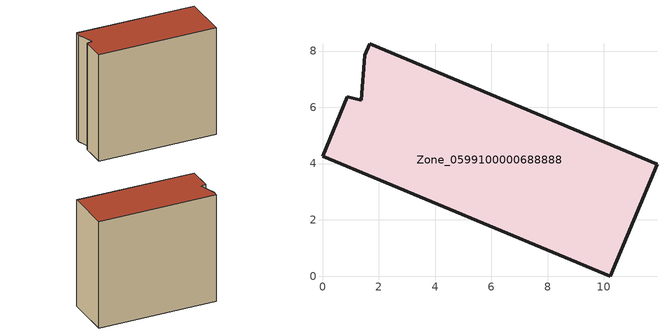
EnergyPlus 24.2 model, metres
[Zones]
Zone_0599100000688888
 floor ground (C_G): 10.22,0 0,4.27 0.88,6.37 1.38,6.26 1.5,7.85 1.67,8.26 11.89,3.98 z0
 wall outside (C_F): 1.67,8.26 1.5,7.85 1.38,6.26 0.88,6.37 0,4.27 10.22,0 11.89,3.98 1.67,8.26 z0:10.22
 roof outside (C_R): 1.38,6.26 0.88,6.37 0,4.27 10.22,0 11.89,3.98 1.67,8.26 1.5,7.85 z10.22
[BUILDING]
Pand.0599100000688888: North Axis=0; Terrain=City; Loads Convergence Tolerance Value=0.04; Temperature Convergence Tolerance Value=0.4; Solar Distribution=FullExterior; Maximum Number of Warmup Days=25; Minimum Number of Warmup Days=1
[Site:Location]
Rotterdam.The.Hague.AP_ZH_NLD Design_Conditions: Latitude=51.96; Longitude=4.45; Time Zone=1; Elevation=-4.5
[SITE:GROUNDTEMPERATURE:BUILDINGSURFACE]
18, 18, 18, 18, 18, 18, 18, 18, 18, 18, 18, 18
[MATERIAL] Thermal Absorptance=0.9; Solar Absorptance=0.7; Visible Absorptance=0.7
Name | Roughness | Thickness | Conductivity | Density | Specific Heat
G.TI.1946 | MediumSmooth | 0.15 | 1 | 540 | 1210
F.TI.1946 | Rough | 0.3 | 0.857143 | 1920 | 840
R.TI.1946 | MediumRough | 0.2 | 0.1 | 1500 | 1000
[CONSTRUCTION]
C_G: G.TI.1946
C_F: F.TI.1946
C_R: R.TI.1946
[ZONE]
Zone_0599100000688888: Type=1; Multiplier=1; Ceiling Height=Autocalculate; Volume=Autocalculate; Floor Area=autocalculate; Part of Total Floor Area=Yes
[ZONEINFILTRATION:DESIGNFLOWRATE]
Infil_Zone_0599100000688888: Zone or ZoneList or Space or SpaceList=Zone_0599100000688888; Schedule=AlwaysOn; Design Flow Rate Calculation Method=Flow/Area; Flow Rate per Floor Area=0.003; Constant Term Coefficient=1; Temperature Term Coefficient=0; Velocity Term Coefficient=0; Velocity Squared Term Coefficient=0
[HVACTEMPLATE:ZONE:IDEALLOADSAIRSYSTEM]
Zone_0599100000688888: Maximum Heating Supply Air Temperature=50; Minimum Cooling Supply Air Temperature=13; Maximum Heating Supply Air Humidity Ratio=0.0156; Minimum Cooling Supply Air Humidity Ratio=0.0077; Heating Limit=NoLimit; Cooling Limit=NoLimit; Dehumidification Control Type=ConstantSensibleHeatRatio; Cooling Sensible Heat Ratio=0.7; Dehumidification Setpoint=60; Humidification Control Type=None; Humidification Setpoint=30; Outdoor Air Method=None; Outdoor Air Flow Rate per Person=0.00944; Outdoor Air Flow Rate per Zone Floor Area=0; Outdoor Air Flow Rate per Zone=0; Demand Controlled Ventilation Type=None; Outdoor Air Economizer Type=NoEconomizer; Heat Recovery Type=None; Sensible Heat Recovery Effectiveness=0.7; Latent Heat Recovery Effectiveness=0.65
[ZONECONTROL:THERMOSTAT]
ThermostatControl_Zone_0599100000688888: Zone or ZoneList=Zone_0599100000688888; Control Type Schedule=DualSetpointControlType; Control 1=Thermostat_Zone_0599100000688888; Temperature Difference Between Cutout And Setpoint=0
[THERMOSTATSETPOINT:DUALSETPOINT]
Thermostat_Zone_0599100000688888: Heating Setpoint Temperature Schedule=HeatingSetpoint_Zone_0599100000688888; Cooling Setpoint Temperature Schedule=CoolingSetpoint_Zone_0599100000688888
[SCHEDULE:COMPACT]
HeatingSetpoint_Zone_0599100000688888: Through: 12/31, For: AllDays, Until: 24:00, 21
CoolingSetpoint_Zone_0599100000688888: Through: 12/31, For: AllDays, Until: 24:00, 24
DualSetpointControlType: Through: 12/31, For: AllDays, Until: 24:00, 4
AlwaysOn: Through: 12/31, For: AllDays, Until: 24:00, 1
